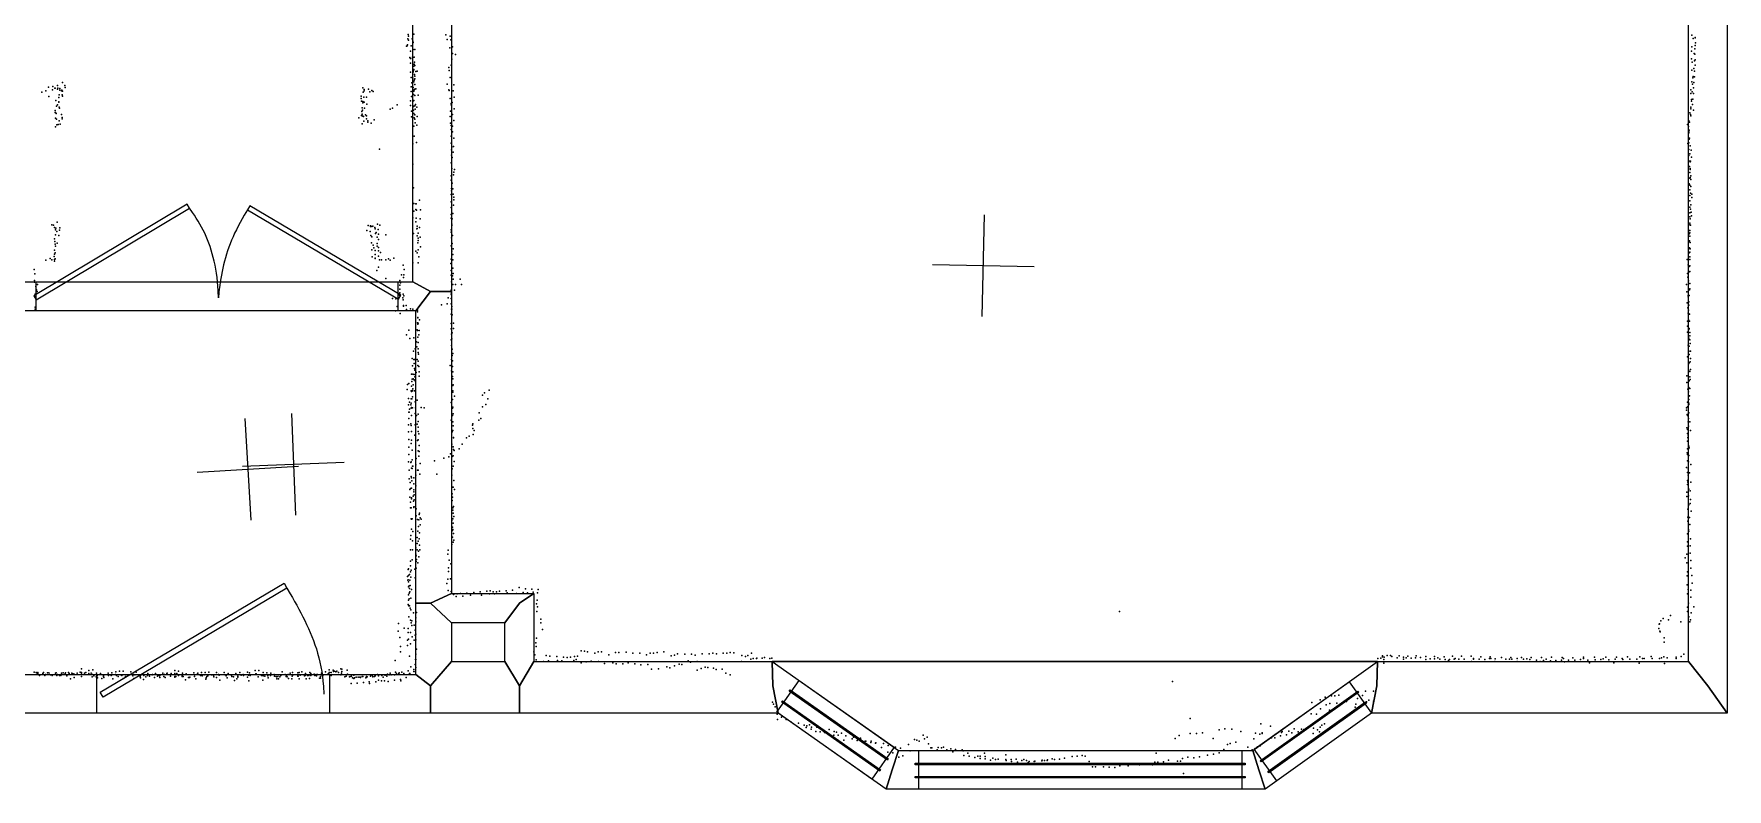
# Model space of a CAD drawing. Header units: millimetres. Extents: x -6189 to 5556, y -1270 to 18599.
# Drawn here: x -1103 to 5556, y -1270 to 1698 of the extents above; entities that cross this region are included whole.
import ezdxf

# ---------------------------------------------------------------- set-up
doc = ezdxf.new("R2010")
doc.units = ezdxf.units.MM
for name, color, linetype in [('DOORS', 7, 'Continuous'), ('HWALLS', 32, 'Continuous'), ('P', 9, 'Continuous'), ('PANOS', 10, 'Continuous'), ('ROOMS', 1, 'Continuous'), ('WALLS', 3, 'Continuous'), ('WINDOWS', 6, 'Continuous')]:
    doc.layers.add(name, color=color, linetype=linetype)

# ---------------------------------------------------------------- blocks, each defined once
blk = doc.blocks.new('2-Double_40')
for points in [[(-803.047, 5.11842), (-144.478, 395.382), (-134.282, 378.176), (-792.851, -12.0874), (-803.047, 5.11842)], [(-134.282, 378.176), (-119.32, 354.081), (-109.98, 338.172), (-101.133, 322.376), (-92.7658, 306.684), (-84.8675, 291.087), (-77.4254, 275.576), (-70.4273, 260.141), (-63.861, 244.774), (-57.7142, 229.467), (-51.9747, 214.209), (-46.6303, 198.992), (-41.6688, 183.807), (-37.078, 168.646), (-32.8455, 153.498), (-28.9593, 138.355), (-25.407, 123.208), (-22.1765, 108.049), (-19.2555, 92.867), (-16.6317, 77.6544), (-14.2931, 62.402), (-12.2272, 47.1006), (-10.422, 31.7413), (-8.86523, 16.3152), (-6.96899, -6.96899)], [(-6.96899, -6.96899), (-5.64674, 24.0467), (-4.27553, 44.0225), (-2.51777, 63.4584), (-0.37793, 82.3727), (2.13953, 100.783), (5.03013, 118.709), (8.2894, 136.167), (11.9129, 153.176), (15.8961, 169.754), (20.2346, 185.919), (24.9238, 201.69), (29.9595, 217.085), (35.3369, 232.121), (41.0518, 246.818), (47.0996, 261.192), (53.4758, 275.263), (60.176, 289.048), (67.1957, 302.566), (74.5305, 315.834), (82.1759, 328.872), (90.1273, 341.697), (98.3804, 354.327), (106.931, 366.78), (120.303, 385.169)], [(130.58, 402.327), (799.603, 1.60988), (789.326, -15.5479), (120.303, 385.169), (130.58, 402.327)]]:
    blk.add_lwpolyline(points)
blk = doc.blocks.new('1-Standard_3D')
for points in [[(-403.982, 5.64828), (253.382, 394.931), (263.573, 377.722), (-393.791, -11.5606), (-403.982, 5.64828)], [(263.573, 377.722), (275.367, 357.142), (283.15, 343.495), (290.844, 329.879), (298.429, 316.269), (305.882, 302.642), (313.184, 288.973), (320.313, 275.239), (327.249, 261.416), (333.971, 247.479), (340.456, 233.405), (346.686, 219.17), (352.638, 204.75), (358.291, 190.121), (363.626, 175.258), (368.62, 160.139), (373.253, 144.738), (377.503, 129.032), (381.351, 112.998), (384.774, 96.6102), (387.752, 79.8457), (390.265, 62.6802), (392.29, 45.0899), (393.807, 27.0508), (395.085, -0.90191)]]:
    blk.add_lwpolyline(points)
blk = doc.blocks.new('1-Standard_4C')
for points in [[(-590, 42.9766), (589.999, 42.9766), (589.999, 32.9766), (-590, 32.9766), (-590, 42.9766)], [(-590.014, -44.0958), (589.985, -44.0958), (589.985, -54.0958), (-590.014, -54.0958), (-590.014, -44.0958)]]:
    blk.add_lwpolyline(points)

msp = doc.modelspace()

# ---------------------------------------------------------------- linework, layer by layer
at = {"layer": 'DOORS'}
for points in [[(-1094.02, 723.9), (328.38, 723.9), (328.38, 609.6), (-1094.02, 609.6), (-1094.02, 723.9)], [(-854.51, -819.15), (59.89, -819.15), (59.89, -971.55), (-854.51, -971.55), (-854.51, -819.15)]]:
    msp.add_lwpolyline(points, dxfattribs=at)
at = {"layer": 'HWALLS'}
msp.add_lwpolyline([(1803.4, -863.6), (1800.39, -768.35), (4180.68, -768.35), (4178.3, -863.6)], dxfattribs=at)
at = {"layer": 'P'}
for p in [(368, 1679), (369, 1696), (370, 1674), (371, 1689), (385, 1679), (388, 1670), (388, 1668), (389, 1665), (391, 1697), (517, 1695), (523, 1677), (534, 1689), (537, 1675), (5417, 1694), (5423, 1680), (5430, 1684), (5431, 1683), (363, 1650), (365, 1651), (367, 1655), (376, 1606), (378, 1631), (378, 1602), (381, 1652), (386, 1607), (386, 1601), (387, 1605), (388, 1637), (388, 1607), (389, 1637), (393, 1607), (395, 1637), (533, 1643), (541, 1599), (543, 1648), (543, 1621), (555, 1617), (5416, 1631), (5416, 1600), (5418, 1647), (5427, 1622), (5429, 1640), (5429, 1619), (5430, 1653), (5432, 1663), (378, 1584), (378, 1548), (387, 1546), (388, 1578), (389, 1549), (390, 1555), (391, 1572), (392, 1558), (393, 1579), (394, 1587), (394, 1539), (395, 1532), (396, 1574), (400, 1550), (405, 1552), (529, 1566), (530, 1554), (538, 1575), (5418, 1556), (5419, 1587), (5425, 1562), (5428, 1592), (5428, 1552), (5430, 1597), (5430, 1575), (-1071, 1470), (-1056, 1474), (-1045, 1489), (-1029, 1478), (-1028, 1491), (-1020, 1485), (-1019, 1485), (-1010, 1495), (-1010, 1481), (-1008, 1485), (-1000, 1484), (-1000, 1477), (-994, 1475), (-993, 1477), (-990, 1507), (-990, 1473), (-981, 1496), (-980, 1488), (191, 1487), (192, 1469), (196, 1480), (196, 1475), (213, 1481), (218, 1471), (226, 1476), (232, 1472), (381, 1527), (381, 1490), (381, 1472), (384, 1506), (386, 1492), (388, 1524), (389, 1488), (391, 1510), (392, 1473), (393, 1516), (393, 1478), (395, 1522), (395, 1499), (396, 1481), (400, 1483), (523, 1501), (529, 1479), (530, 1476), (535, 1527), (546, 1475), (549, 1498), (5414, 1478), (5417, 1510), (5419, 1471), (5420, 1501), (5421, 1526), (5423, 1531), (5424, 1487), (5425, 1508), (5428, 1530), (-1044, 1452), (-1016, 1437), (-1014, 1414), (-1010, 1419), (-1005, 1431), (-1005, 1430), (-1004, 1448), (-1003, 1459), (-1003, 1410), (-1002, 1407), (-992, 1459), (-990, 1454), (185, 1454), (185, 1444), (186, 1434), (189, 1408), (191, 1433), (191, 1427), (195, 1450), (196, 1430), (198, 1407), (205, 1450), (207, 1422), (299, 1402), (307, 1406), (326, 1420), (379, 1435), (379, 1417), (382, 1452), (387, 1433), (390, 1460), (390, 1413), (392, 1437), (392, 1415), (395, 1456), (396, 1416), (397, 1402), (398, 1421), (403, 1410), (409, 1457), (535, 1445), (538, 1425), (539, 1420), (542, 1429), (550, 1450), (550, 1404), (5413, 1411), (5414, 1464), (5414, 1404), (5416, 1440), (5416, 1434), (5420, 1421), (5422, 1442), (5424, 1464), (-1019, 1397), (-1019, 1389), (-1018, 1390), (-1018, 1367), (-1017, 1333), (-1015, 1386), (-1014, 1363), (-1012, 1341), (-1007, 1342), (-1003, 1357), (-999, 1344), (-994, 1382), (-992, 1364), (-991, 1370), (175, 1368), (186, 1378), (187, 1394), (188, 1377), (189, 1383), (189, 1345), (190, 1398), (191, 1375), (193, 1374), (195, 1356), (201, 1380), (206, 1377), (206, 1365), (210, 1351), (211, 1357), (224, 1347), (236, 1361), (382, 1395), (382, 1373), (390, 1398), (391, 1336), (392, 1385), (393, 1369), (395, 1380), (395, 1363), (397, 1349), (403, 1340), (404, 1374), (535, 1374), (536, 1395), (536, 1348), (539, 1339), (543, 1382), (543, 1336), (549, 1358), (5401, 1342), (5404, 1334), (5406, 1357), (5406, 1355), (5408, 1351), (5410, 1388), (5412, 1381), (5414, 1377), (5424, 1398), (388, 1266), (393, 1297), (402, 1271), (538, 1296), (538, 1269), (539, 1322), (544, 1313), (549, 1289), (5402, 1267), (5404, 1289), (5405, 1310), (5406, 1313), (5406, 1270), (5407, 1320), (5407, 1285), (5408, 1289), (256, 1245), (540, 1243), (540, 1222), (541, 1253), (542, 1212), (546, 1233), (548, 1256), (5405, 1244), (5405, 1221), (5406, 1200), (5409, 1227), (5411, 1258), (5415, 1242), (5416, 1214), (388, 1186), (538, 1192), (538, 1191), (539, 1141), (541, 1169), (547, 1145), (549, 1155), (552, 1166), (5408, 1177), (5409, 1154), (5411, 1196), (5411, 1169), (5411, 1165), (5411, 1134), (5412, 1198), (5413, 1141), (390, 1094), (538, 1067), (539, 1124), (540, 1091), (540, 1081), (542, 1112), (545, 1090), (546, 1068), (5407, 1109), (5409, 1132), (5409, 1104), (5410, 1086), (5412, 1072), (5413, 1126), (5414, 1098), (5417, 1069), (391, 1032), (391, 1001), (400, 1031), (400, 1008), (401, 1031), (402, 1005), (414, 1045), (418, 1007), (538, 1016), (539, 1038), (548, 1025), (549, 1057), (549, 1046), (5409, 1063), (5410, 1042), (5410, 1018), (5412, 1009), (5414, 1026), (5418, 1055), (-1032, 948), (-1025, 947), (-1022, 938), (-1016, 935), (-1011, 958), (-1001, 936), (212, 945), (221, 944), (221, 941), (226, 941), (230, 943), (238, 937), (249, 951), (258, 946), (388, 975), (400, 960), (401, 974), (404, 943), (405, 934), (414, 938), (417, 972), (538, 974), (539, 989), (541, 950), (541, 945), (542, 971), (545, 993), (5409, 954), (5410, 995), (5410, 980), (5410, 948), (5411, 972), (5412, 947), (5415, 998), (5416, 983), (-1021, 893), (-1020, 883), (-1019, 872), (-1018, 909), (-1017, 928), (-1013, 922), (-1011, 876), (-1005, 906), (-1002, 927), (207, 926), (220, 922), (223, 906), (225, 877), (226, 901), (231, 868), (240, 932), (241, 914), (243, 918), (247, 900), (247, 875), (251, 930), (252, 911), (253, 890), (282, 908), (390, 914), (403, 932), (404, 905), (407, 877), (408, 895), (409, 915), (409, 886), (417, 900), (539, 928), (539, 919), (540, 897), (542, 874), (544, 906), (5407, 912), (5407, 883), (5408, 926), (5408, 885), (5409, 926), (5409, 916), (5409, 903), (5411, 879), (-1056, 809), (-1039, 815), (-1032, 810), (-1023, 823), (-1022, 849), (-1021, 832), (-1021, 812), (-1021, 805), (-1019, 838), (-1019, 814), (-1018, 864), (226, 850), (228, 822), (234, 858), (239, 831), (239, 817), (239, 815), (240, 847), (247, 864), (252, 846), (252, 825), (253, 859), (256, 811), (260, 839), (265, 810), (281, 811), (292, 814), (298, 809), (313, 817), (399, 844), (405, 838), (409, 850), (411, 822), (418, 862), (538, 865), (539, 813), (541, 844), (545, 831), (545, 810), (546, 853), (5399, 812), (5405, 855), (5405, 836), (5408, 858), (5409, 841), (5409, 812), (5410, 822), (5411, 853), (-1102, 773), (-1099, 755), (246, 769), (252, 782), (281, 737), (343, 751), (349, 789), (351, 741), (352, 752), (354, 772), (387, 799), (408, 799), (537, 796), (538, 750), (539, 768), (543, 747), (545, 778), (546, 756), (546, 735), (574, 735), (5401, 756), (5402, 742), (5403, 791), (5404, 760), (5407, 784), (5409, 765), (5410, 787), (-1100, 729), (-1100, 722), (-1098, 676), (-1095, 705), (-1092, 692), (-1090, 686), (-1088, 714), (335, 672), (336, 729), (336, 711), (336, 695), (336, 681), (339, 720), (350, 675), (352, 669), (538, 687), (539, 691), (539, 676), (540, 724), (540, 681), (540, 673), (545, 713), (551, 691), (556, 714), (579, 714), (5397, 713), (5398, 684), (5403, 670), (5404, 728), (5407, 670), (5408, 693), (5409, 717), (5409, 696), (-1097, 624), (-1097, 616), (-1096, 665), (307, 658), (320, 610), (321, 657), (326, 627), (338, 600), (348, 661), (349, 653), (351, 631), (351, 628), (361, 631), (363, 615), (379, 618), (387, 616), (402, 614), (406, 613), (406, 606), (501, 634), (522, 637), (527, 661), (538, 659), (539, 637), (540, 636), (540, 617), (541, 627), (541, 616), (5399, 641), (5402, 622), (5403, 665), (5403, 601), (5404, 612), (5406, 645), (5406, 632), (372, 534), (404, 535), (406, 563), (406, 533), (407, 584), (407, 582), (407, 558), (408, 561), (412, 533), (414, 574), (538, 597), (539, 560), (539, 539), (542, 594), (547, 562), (548, 541), (5401, 569), (5401, 550), (5404, 574), (5406, 598), (5406, 536), (5407, 540), (5408, 597), (5408, 569), (363, 516), (376, 501), (392, 504), (402, 488), (403, 468), (407, 507), (408, 486), (411, 516), (538, 496), (540, 518), (540, 474), (541, 500), (542, 524), (5401, 526), (5403, 475), (5404, 500), (5406, 503), (5407, 471), (5410, 525), (5410, 511), (5410, 496), (5411, 481), (385, 423), (390, 452), (391, 419), (393, 403), (396, 418), (397, 460), (405, 418), (408, 461), (408, 446), (408, 412), (410, 439), (540, 419), (542, 459), (542, 434), (543, 414), (545, 442), (5400, 429), (5404, 401), (5406, 451), (5407, 438), (5407, 406), (5411, 409), (5412, 452), (5412, 423), (382, 361), (385, 341), (386, 394), (387, 361), (389, 343), (393, 360), (393, 339), (394, 383), (395, 350), (396, 377), (397, 335), (401, 367), (407, 395), (411, 391), (413, 370), (413, 353), (535, 395), (540, 374), (543, 391), (543, 352), (545, 370), (545, 342), (5398, 354), (5404, 376), (5407, 335), (5409, 372), (5410, 350), (5411, 340), (5412, 379), (365, 301), (367, 321), (372, 324), (381, 295), (382, 314), (382, 293), (384, 332), (385, 297), (386, 296), (386, 272), (387, 303), (389, 319), (394, 296), (545, 317), (545, 296), (545, 290), (546, 319), (551, 275), (662, 279), (670, 287), (688, 298), (5398, 328), (5402, 302), (5404, 292), (5405, 275), (5406, 308), (5406, 275), (5408, 276), (5410, 305), (370, 241), (371, 265), (372, 212), (373, 211), (374, 223), (375, 251), (380, 241), (381, 264), (381, 247), (381, 227), (383, 230), (384, 264), (386, 229), (397, 252), (397, 207), (398, 229), (404, 259), (409, 204), (420, 230), (432, 229), (539, 249), (543, 227), (544, 262), (545, 231), (546, 205), (648, 209), (661, 233), (675, 242), (682, 264), (5396, 228), (5397, 219), (5399, 203), (5401, 251), (5401, 233), (5405, 262), (5405, 247), (5405, 242), (5405, 209), (370, 162), (371, 134), (372, 187), (380, 166), (381, 159), (382, 199), (383, 136), (397, 162), (402, 198), (404, 165), (409, 175), (409, 153), (409, 136), (539, 180), (542, 134), (544, 199), (545, 173), (545, 139), (546, 158), (622, 161), (623, 166), (623, 147), (629, 139), (647, 180), (655, 187), (5398, 150), (5400, 143), (5401, 199), (5403, 173), (5404, 187), (5404, 157), (5409, 174), (5412, 140), (372, 104), (372, 74), (381, 88), (383, 101), (395, 121), (406, 100), (408, 103), (411, 127), (412, 80), (541, 86), (546, 76), (547, 111), (548, 112), (570, 67), (582, 86), (599, 111), (609, 117), (625, 124), (5400, 67), (5401, 128), (5401, 97), (5402, 112), (5402, 97), (5403, 121), (5403, 110), (5404, 81), (5405, 69), (5407, 74), (371, 17), (372, 45), (380, 14), (381, 17), (385, 62), (385, 24), (386, 0), (399, 4), (401, 30), (409, 59), (411, 39), (412, 57), (416, 10), (473, 20), (509, 31), (529, 36), (536, 48), (542, 38), (546, 40), (546, 0), (548, 65), (550, 61), (550, 18), (5399, 52), (5400, 45), (5401, 20), (5404, 17), (5405, 41), (5413, 6), (373, -16), (373, -51), (377, -65), (381, -41), (382, -47), (383, -9), (384, -58), (385, -10), (387, -1), (392, -46), (400, -36), (406, -16), (409, -16), (415, -32), (482, -32), (541, -36), (542, -11), (549, -57), (5396, -6), (5400, -26), (5401, -57), (5402, -63), (5403, -11), (5403, -36), (5408, -27), (5413, -63), (376, -92), (376, -122), (378, -89), (382, -87), (382, -125), (382, -129), (389, -118), (391, -70), (391, -102), (392, -94), (393, -113), (393, -133), (399, -78), (542, -110), (544, -122), (545, -83), (546, -83), (552, -93), (5398, -103), (5398, -120), (5401, -73), (5404, -117), (5405, -91), (5411, -97), (5412, -132), (378, -165), (379, -142), (381, -165), (390, -138), (391, -160), (391, -163), (398, -159), (401, -168), (401, -196), (412, -190), (414, -185), (542, -136), (545, -165), (545, -173), (546, -186), (548, -159), (549, -198), (5402, -169), (5405, -153), (5411, -148), (5415, -178), (381, -207), (382, -248), (383, -209), (385, -207), (387, -258), (406, -210), (407, -256), (410, -238), (411, -212), (414, -263), (416, -231), (417, -204), (420, -209), (541, -214), (544, -240), (544, -253), (545, -208), (545, -250), (546, -225), (547, -265), (5401, -266), (5402, -201), (5402, -217), (5404, -250), (5406, -256), (5408, -202), (5409, -230), (378, -329), (379, -288), (380, -273), (386, -294), (386, -330), (399, -321), (404, -304), (404, -330), (405, -281), (405, -330), (408, -296), (412, -286), (414, -311), (415, -329), (527, -331), (541, -308), (544, -280), (546, -300), (549, -291), (5400, -315), (5401, -298), (5411, -314), (5412, -286), (378, -392), (379, -374), (385, -369), (400, -347), (401, -353), (401, -376), (402, -368), (407, -380), (410, -335), (411, -357), (525, -346), (531, -370), (537, -385), (5391, -361), (5398, -347), (5398, -381), (5411, -342), (5414, -372), (367, -434), (368, -449), (369, -407), (369, -448), (370, -430), (371, -404), (371, -455), (375, -426), (376, -449), (378, -416), (380, -437), (381, -410), (395, -406), (397, -440), (401, -401), (521, -462), (525, -445), (528, -400), (528, -414), (536, -444), (5399, -432), (5401, -416), (5413, -401), (5418, -431), (5419, -461), (370, -475), (371, -506), (371, -527), (373, -471), (373, -500), (373, -522), (374, -482), (376, -494), (377, -470), (380, -520), (382, -485), (526, -489), (538, -493), (548, -505), (550, -503), (558, -513), (562, -503), (575, -501), (584, -512), (600, -500), (614, -508), (627, -497), (653, -495), (657, -508), (678, -492), (689, -502), (692, -490), (704, -494), (709, -503), (716, -494), (729, -492), (755, -490), (758, -498), (780, -488), (795, -501), (806, -478), (821, -497), (831, -483), (838, -498), (855, -484), (861, -496), (876, -527), (878, -498), (880, -485), (5399, -467), (5401, -502), (5403, -486), (5414, -488), (5414, -516), (369, -545), (370, -547), (372, -550), (372, -593), (374, -550), (377, -559), (380, -565), (390, -577), (399, -597), (402, -576), (874, -542), (875, -572), (878, -554), (3167, -572), (5333, -587), (5400, -572), (5401, -555), (5404, -539), (5405, -593), (5415, -577), (5425, -553), (330, -649), (331, -619), (353, -637), (369, -639), (369, -654), (378, -606), (378, -655), (381, -617), (384, -609), (384, -627), (393, -626), (397, -645), (397, -665), (399, -661), (400, -613), (891, -602), (891, -617), (897, -642), (5288, -639), (5289, -622), (5290, -621), (5292, -649), (5293, -652), (5296, -608), (5305, -600), (5326, -605), (5374, -612), (5410, -613), (5412, -605), (336, -674), (339, -710), (339, -730), (366, -684), (367, -705), (370, -680), (379, -699), (385, -671), (393, -685), (399, -683), (402, -720), (864, -731), (871, -695), (872, -709), (874, -677), (1049, -726), (1063, -728), (1075, -731), (1116, -730), (1130, -731), (1226, -732), (1375, -731), (5308, -675), (5309, -692), (-915, -797), (104, -797), (109, -798), (318, -764), (375, -748), (380, -790), (397, -780), (398, -761), (399, -760), (399, -792), (400, -740), (867, -742), (872, -762), (901, -769), (912, -745), (921, -766), (926, -747), (954, -749), (957, -765), (973, -766), (980, -752), (994, -753), (1008, -752), (1021, -764), (1024, -749), (1030, -760), (1035, -747), (1049, -774), (1069, -770), (1089, -767), (1103, -736), (1118, -768), (1142, -776), (1158, -742), (1174, -774), (1185, -733), (1187, -777), (1198, -733), (1214, -778), (1234, -774), (1253, -735), (1260, -777), (1280, -736), (1284, -782), (1307, -742), (1312, -780), (1321, -735), (1326, -799), (1334, -735), (1348, -733), (1354, -797), (1386, -790), (1398, -793), (1404, -746), (1416, -785), (1417, -743), (1429, -738), (1435, -779), (1446, -780), (1457, -740), (1470, -766), (1479, -771), (1484, -740), (1498, -743), (1506, -768), (1521, -796), (1526, -738), (1537, -791), (1548, -792), (1553, -738), (1567, -736), (1570, -795), (1582, -738), (1604, -798), (1608, -735), (1623, -736), (1636, -733), (1650, -734), (1680, -768), (1682, -745), (1696, -749), (1705, -745), (1717, -759), (1720, -736), (1726, -756), (1739, -757), (1741, -755), (1761, -755), (1770, -753), (1792, -756), (1799, -755), (4183, -757), (4195, -755), (4201, -746), (4201, -750), (4206, -760), (4206, -775), (4208, -752), (4219, -745), (4233, -745), (4238, -749), (4259, -754), (4267, -746), (4283, -752), (4284, -759), (4294, -754), (4301, -747), (4314, -755), (4331, -754), (4333, -746), (4350, -753), (4372, -749), (4372, -760), (4372, -761), (4388, -758), (4405, -758), (4406, -749), (4419, -754), (4426, -759), (4444, -750), (4447, -761), (4461, -765), (4465, -761), (4476, -748), (4483, -759), (4487, -756), (4501, -759), (4511, -748), (4522, -759), (4549, -747), (4551, -768), (4559, -757), (4559, -759), (4581, -759), (4588, -750), (4603, -760), (4622, -757), (4625, -750), (4627, -757), (4643, -769), (4644, -758), (4669, -753), (4686, -759), (4700, -759), (4706, -753), (4709, -759), (4730, -757), (4731, -769), (4747, -753), (4756, -759), (4769, -758), (4780, -761), (4785, -753), (4807, -763), (4821, -768), (4826, -753), (4834, -764), (4844, -759), (4861, -766), (4865, -751), (4882, -764), (4905, -763), (4908, -753), (4913, -756), (4917, -770), (4932, -763), (4950, -754), (4957, -763), (4980, -761), (4991, -752), (4991, -757), (5009, -763), (5015, -773), (5034, -751), (5037, -762), (5060, -760), (5069, -758), (5079, -752), (5091, -762), (5111, -774), (5116, -759), (5121, -751), (5144, -757), (5146, -761), (5164, -750), (5174, -759), (5201, -759), (5210, -775), (5213, -750), (5223, -757), (5230, -756), (5257, -749), (5262, -757), (5290, -756), (5298, -754), (5307, -750), (5310, -776), (5321, -754), (5356, -751), (5356, -757), (5375, -749), (5386, -740), (-1102, -810), (-1094, -812), (-1090, -814), (-1087, -811), (-1087, -815), (-1080, -823), (-1067, -815), (-1065, -812), (-1060, -823), (-1057, -819), (-1049, -813), (-1044, -813), (-1041, -820), (-1037, -821), (-1031, -823), (-1018, -814), (-1015, -813), (-1012, -824), (-1010, -819), (-1002, -824), (-997, -824), (-994, -814), (-994, -814), (-988, -813), (-980, -816), (-979, -815), (-978, -813), (-973, -825), (-967, -811), (-964, -815), (-958, -837), (-953, -814), (-952, -815), (-946, -817), (-944, -831), (-933, -814), (-921, -810), (-916, -814), (-915, -811), (-915, -828), (-904, -814), (-898, -812), (-886, -804), (-886, -815), (-878, -814), (-874, -829), (-872, -819), (-871, -801), (-867, -825), (-858, -829), (-856, -814), (-854, -825), (-852, -832), (-841, -816), (-835, -835), (-829, -825), (-829, -828), (-828, -831), (-811, -814), (-809, -823), (-799, -823), (-798, -822), (-796, -813), (-792, -836), (-782, -820), (-781, -809), (-778, -824), (-771, -828), (-766, -807), (-761, -821), (-757, -824), (-751, -807), (-751, -835), (-743, -828), (-734, -822), (-734, -824), (-721, -809), (-713, -825), (-710, -819), (-710, -835), (-706, -821), (-700, -810), (-685, -823), (-685, -829), (-684, -833), (-683, -823), (-671, -839), (-670, -824), (-662, -829), (-656, -823), (-655, -815), (-648, -826), (-638, -821), (-636, -820), (-628, -831), (-625, -816), (-616, -826), (-613, -822), (-609, -825), (-607, -823), (-607, -831), (-595, -814), (-591, -828), (-589, -820), (-587, -831), (-580, -816), (-578, -814), (-566, -826), (-563, -815), (-549, -804), (-549, -816), (-548, -827), (-548, -830), (-544, -828), (-540, -815), (-534, -807), (-534, -824), (-520, -821), (-520, -827), (-519, -824), (-518, -814), (-515, -828), (-507, -840), (-504, -817), (-495, -831), (-491, -831), (-490, -830), (-474, -813), (-471, -828), (-470, -821), (-466, -837), (-462, -820), (-458, -814), (-448, -824), (-444, -811), (-441, -825), (-433, -821), (-429, -811), (-427, -838), (-425, -832), (-423, -828), (-418, -825), (-414, -810), (-404, -821), (-396, -823), (-395, -829), (-384, -812), (-384, -831), (-376, -819), (-375, -821), (-374, -822), (-371, -842), (-354, -812), (-350, -821), (-347, -825), (-346, -824), (-343, -832), (-338, -815), (-325, -823), (-324, -827), (-317, -829), (-314, -843), (-308, -816), (-304, -837), (-301, -830), (-300, -826), (-293, -812), (-288, -822), (-279, -820), (-278, -823), (-263, -810), (-263, -830), (-259, -822), (-257, -845), (-255, -813), (-252, -824), (-233, -804), (-231, -819), (-230, -817), (-228, -817), (-221, -829), (-218, -804), (-207, -824), (-203, -822), (-202, -842), (-201, -812), (-201, -825), (-195, -826), (-186, -813), (-183, -825), (-182, -822), (-181, -833), (-172, -823), (-171, -814), (-158, -819), (-156, -826), (-150, -828), (-149, -829), (-147, -836), (-143, -827), (-141, -837), (-140, -821), (-135, -829), (-131, -824), (-126, -809), (-114, -820), (-111, -827), (-110, -826), (-109, -823), (-106, -829), (-103, -820), (-101, -835), (-95, -814), (-88, -836), (-87, -826), (-85, -812), (-85, -823), (-85, -824), (-64, -813), (-64, -823), (-64, -826), (-63, -826), (-60, -811), (-60, -836), (-56, -822), (-49, -809), (-39, -825), (-36, -824), (-35, -816), (-32, -837), (-27, -823), (-21, -823), (-19, -835), (-18, -811), (-14, -824), (-13, -816), (-1, -818), (2, -823), (8, -820), (9, -825), (13, -820), (21, -834), (25, -828), (25, -834), (29, -814), (31, -823), (33, -823), (34, -824), (35, -821), (44, -809), (55, -817), (58, -801), (59, -811), (60, -812), (60, -819), (62, -822), (67, -812), (67, -823), (74, -803), (75, -808), (80, -807), (85, -809), (89, -807), (95, -811), (105, -821), (107, -814), (108, -808), (120, -829), (126, -826), (130, -802), (131, -818), (139, -829), (141, -828), (145, -855), (147, -826), (150, -832), (155, -822), (156, -835), (158, -833), (165, -830), (169, -853), (173, -830), (179, -830), (181, -830), (182, -831), (189, -827), (191, -828), (193, -851), (203, -832), (204, -831), (205, -828), (208, -829), (216, -848), (217, -855), (221, -826), (228, -823), (230, -829), (237, -827), (237, -828), (240, -825), (242, -848), (249, -820), (252, -842), (253, -825), (265, -845), (266, -824), (271, -830), (276, -821), (276, -844), (279, -822), (285, -826), (288, -818), (291, -847), (295, -821), (298, -814), (302, -821), (315, -842), (316, -821), (320, -810), (324, -815), (332, -816), (334, -813), (339, -839), (341, -845), (345, -810), (352, -816), (361, -831), (369, -805), (374, -816), (376, -815), (391, -808), (392, -800), (398, -809), (1506, -803), (1580, -800), (1618, -814), (1636, -821), (3375, -847), (1802, -928), (3923, -930), (3956, -919), (3976, -909), (4001, -904), (4013, -903), (4022, -932), (4029, -901), (4060, -926), (4103, -914), (4122, -902), (4134, -885), (4138, -927), (4147, -920), (4165, -924), (4166, -885), (1806, -936), (1812, -947), (1820, -976), (1822, -997), (1837, -987), (1856, -996), (3445, -993), (3921, -974), (3942, -975), (3957, -955), (3979, -939), (3992, -960), (3994, -934), (4040, -936), (4094, -948), (4096, -936), (4110, -948), (4118, -940), (1874, -1005), (1904, -1011), (1926, -1018), (1935, -1028), (1937, -1021), (1948, -1017), (1954, -1034), (1955, -1026), (1973, -1044), (1976, -1026), (1989, -1045), (1995, -1035), (2007, -1048), (2025, -1036), (2043, -1058), (2044, -1043), (2054, -1046), (2060, -1058), (2073, -1050), (2091, -1060), (2394, -1058), (3401, -1059), (3445, -1051), (3470, -1052), (3493, -1049), (3558, -1037), (3581, -1033), (3608, -1035), (3644, -1044), (3702, -1050), (3718, -1054), (3723, -1013), (3728, -1049), (3728, -1051), (3760, -1022), (3800, -1061), (3804, -1047), (3807, -1044), (3823, -1057), (3833, -1042), (3845, -1049), (3854, -1033), (3869, -1045), (3883, -1034), (3891, -1036), (3928, -1051), (3929, -1030), (3945, -1037), (3953, -1045), (3956, -1027), (3963, -1019), (3973, -1014), (2083, -1078), (2115, -1072), (2120, -1066), (2135, -1079), (2139, -1070), (2148, -1070), (2148, -1074), (2166, -1081), (2169, -1081), (2189, -1087), (2190, -1082), (2207, -1090), (2208, -1088), (2231, -1106), (2238, -1091), (2256, -1125), (2257, -1098), (2275, -1127), (2286, -1105), (2305, -1109), (2337, -1095), (2343, -1120), (2360, -1075), (2369, -1078), (2379, -1081), (2400, -1072), (2410, -1066), (2416, -1092), (2425, -1108), (2429, -1108), (2450, -1115), (2454, -1107), (2466, -1108), (2474, -1105), (2488, -1116), (2503, -1112), (2511, -1124), (2522, -1114), (2548, -1115), (2552, -1119), (2570, -1129), (2636, -1129), (3311, -1129), (3386, -1071), (3535, -1071), (3559, -1127), (3577, -1114), (3591, -1094), (3602, -1091), (3624, -1086), (3671, -1105), (3689, -1115), (3695, -1073), (3700, -1110), (3709, -1104), (3720, -1100), (3765, -1068), (3777, -1068), (2299, -1145), (2315, -1139), (2554, -1138), (2576, -1141), (2598, -1146), (2609, -1141), (2619, -1141), (2619, -1150), (2639, -1142), (2639, -1151), (2660, -1156), (2669, -1148), (2679, -1153), (2690, -1152), (2720, -1135), (2720, -1154), (2721, -1157), (2740, -1154), (2742, -1161), (2760, -1152), (2765, -1164), (2783, -1158), (2790, -1153), (2801, -1158), (2807, -1166), (2811, -1161), (2831, -1162), (2834, -1160), (2861, -1159), (2863, -1156), (2872, -1157), (2882, -1158), (2883, -1155), (2902, -1151), (2911, -1153), (2931, -1152), (2951, -1148), (2980, -1142), (3000, -1141), (3020, -1138), (3031, -1141), (3047, -1162), (3061, -1182), (3072, -1182), (3104, -1182), (3126, -1184), (3148, -1185), (3168, -1178), (3201, -1179), (3221, -1170), (3245, -1175), (3265, -1171), (3287, -1171), (3297, -1175), (3306, -1164), (3317, -1164), (3340, -1163), (3359, -1156), (3395, -1160), (3406, -1160), (3414, -1150), (3435, -1144), (3459, -1147), (3481, -1143), (3513, -1136), (3536, -1133), (3419, -1209)]:
    msp.add_point(p, dxfattribs=at)
at = {"layer": 'PANOS'}
for points in [[(2626.72, 587.13), (2635.2, 987.04)], [(2830.91, 782.85), (2431, 791.32)], [(-89.43, 206.03), (-74.3, -193.68)], [(-272.99, 186.48), (-249.26, -212.82)], [(118, 13.74), (-281.72, -1.39)], [(-61.48, -1.3), (-460.78, -25.03)]]:
    msp.add_lwpolyline(points, dxfattribs=at)
at = {"layer": 'ROOMS'}
for points in [[(-1155.7, 7296.15), (-1155.7, 6324.6), (-1155.7, 723.9), (387.35, 723.9), (387.35, 2813.05), (387.35, 3492.5), (387.35, 4616.45), (387.35, 6705.6), (-234.95, 7359.65), (-349.25, 7359.65), (-349.25, 7296.15), (-1155.7, 7296.15)], [(4180.68, -768.35), (5403.85, -768.35), (5403.85, 2724.15), (5105.4, 2724.15), (1612.9, 2724.15), (539.75, 2724.15), (539.75, 685.8), (539.75, -501.65), (863.6, -501.65), (863.6, -768.35), (1800.39, -768.35), (4180.68, -768.35)], [(400.05, -539.75), (400.05, 609.6), (-1181.1, 609.6), (-1181.1, -819.15), (400.05, -819.15), (400.05, -539.75)], [(539.75, -768.35), (749.3, -768.35), (749.3, -615.95), (539.75, -615.95), (539.75, -768.35)], [(4180.68, -768.35), (1800.39, -768.35), (2297.4, -1117.6), (3690.39, -1117.6), (4180.68, -768.35)]]:
    msp.add_lwpolyline(points, close=True, dxfattribs=at)
at = {"layer": 'WALLS'}
for points in [[(539.75, 2724.15), (539.75, 685.8), (457.2, 685.8), (387.35, 723.9), (387.35, 2813.05), (457.2, 2813.05), (539.75, 2724.15)], [(5556.25, 2813.05), (5556.25, -971.55), (5480.05, -863.6), (5403.85, -768.35), (5403.85, 2724.15), (5480.05, 2813.05), (5556.25, 2813.05)], [(-1155.7, 723.9), (387.35, 723.9), (457.2, 685.8), (400.05, 609.6), (-1181.1, 609.6), (-1238.25, 685.8), (-1155.7, 723.9)], [(539.75, 685.8), (539.75, -501.65), (457.2, -539.75), (400.05, -539.75), (400.05, 609.6), (457.2, 685.8), (539.75, 685.8)], [(539.75, -501.65), (863.6, -501.65), (806.45, -539.75), (749.3, -615.95), (539.75, -615.95), (457.2, -539.75), (539.75, -501.65)], [(863.6, -501.65), (863.6, -768.35), (806.45, -863.6), (749.3, -768.35), (749.3, -615.95), (806.45, -539.75), (863.6, -501.65)], [(539.75, -615.95), (539.75, -768.35), (457.2, -863.6), (400.05, -819.15), (400.05, -539.75), (457.2, -539.75), (539.75, -615.95)], [(539.75, -768.35), (749.3, -768.35), (806.45, -863.6), (806.45, -971.55), (457.2, -971.55), (457.2, -863.6), (539.75, -768.35)], [(1824.49, -971.55), (806.45, -971.55), (806.45, -863.6), (863.6, -768.35), (1800.39, -768.35), (1803.4, -863.6), (1824.49, -971.55)], [(1800.39, -768.35), (2297.4, -1117.6), (2273.3, -1193.8), (2249.2, -1270), (1824.49, -971.55), (1803.4, -863.6), (1800.39, -768.35)], [(3690.39, -1117.6), (4180.68, -768.35), (4178.3, -863.6), (4158.09, -971.55), (3739.11, -1270), (3714.75, -1193.8), (3690.39, -1117.6)], [(5556.25, -971.55), (4158.09, -971.55), (4178.3, -863.6), (4180.68, -768.35), (5403.85, -768.35), (5480.05, -863.6), (5556.25, -971.55)], [(-1181.1, -819.15), (400.05, -819.15), (457.2, -863.6), (457.2, -971.55), (-1238.25, -971.55), (-1238.25, -863.6), (-1181.1, -819.15)], [(2297.4, -1117.6), (3690.39, -1117.6), (3714.75, -1193.8), (3739.11, -1270), (2249.2, -1270), (2273.3, -1193.8), (2297.4, -1117.6)]]:
    msp.add_lwpolyline(points, dxfattribs=at)
at = {"layer": 'WINDOWS'}
for points in [[(1906.31, -842.78), (2280.39, -1105.65), (2192.77, -1230.34), (1818.69, -967.48), (1906.31, -842.78)], [(3696.84, -1113), (4069.22, -847.74), (4157.64, -971.87), (3785.26, -1237.13), (3696.84, -1113)], [(2377.52, -1117.6), (3647.52, -1117.6), (3647.52, -1270), (2377.52, -1270), (2377.52, -1117.6)]]:
    msp.add_lwpolyline(points, dxfattribs=at)

# ---------------------------------------------------------------- block references
at = {"layer": 'DOORS'}
for name, p, xscale, yscale in [('2-Double_40', (-382.8, 666.8), -0.9, 0.9), ('1-Standard_3D', (-397.3, -895.3), 1.1, 1.1)]:
    msp.add_blockref(name, p, dxfattribs=dict(at, xscale=xscale, yscale=yscale))
at = {"layer": 'WINDOWS', "xscale": 0.4, "yscale": 0.6}
for p, rotation in [((2049.5, -1036.6), 324.9), ((3927.2, -1042.4), 35.5)]:
    msp.add_blockref('1-Standard_4C', p, dxfattribs=dict(at, rotation=rotation))
at = {"layer": 'WINDOWS', "xscale": 1.1, "yscale": 0.6}
msp.add_blockref('1-Standard_4C', (3012.5, -1193.8), dxfattribs=at)

doc.saveas('drawing.dxf')
